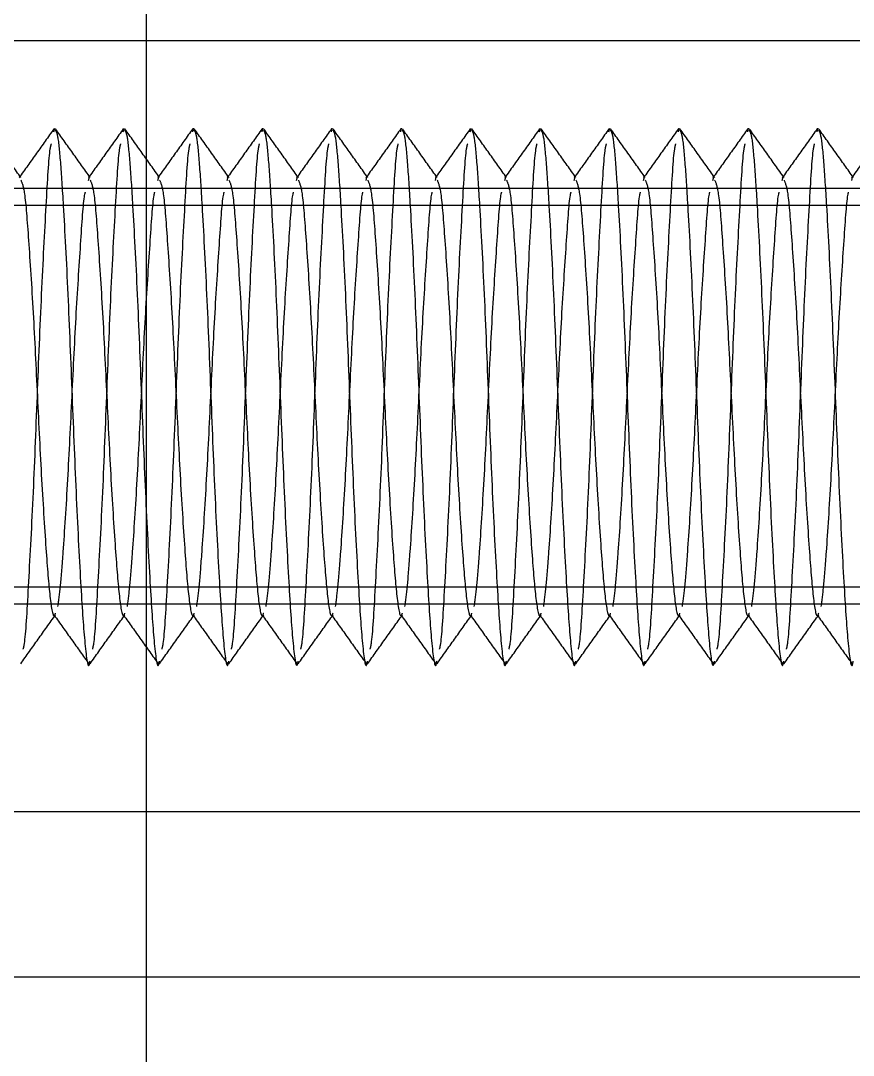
# Model space of a CAD drawing. Header units: metres. Extents: x 0 to 21025, y 0 to 14850.
# Drawn here: x 2161.89 to 2185.89, y 9340.24 to 9370.08 of the extents above; entities that cross this region are included whole.
import ezdxf

# ---------------------------------------------------------------- set-up
doc = ezdxf.new("R2010")
doc.units = ezdxf.units.M
doc.header["$LTSCALE"] = 25
doc.linetypes.add('HIDDEN2', pattern=[4.7625, 3.175, -1.5875])
for name, color, linetype in [('SL1', 8, 'Continuous'), ('SL4', 4, 'Continuous'), ('ST1', 7, 'HIDDEN2')]:
    doc.layers.add(name, color=color, linetype=linetype)

msp = doc.modelspace()

# ---------------------------------------------------------------- linework, layer by layer
at = {"layer": 'SL1'}
msp.add_line((2165.517, 9261.149), (2165.517, 9374.249), dxfattribs=at)
at = {"layer": 'SL4'}
for p, q in [((2248.996, 9369.491), (1957.238, 9369.491)), ((2215.199, 9347.261), (1988.496, 9347.261)), ((2248.996, 9342.499), (1957.238, 9342.499))]:
    msp.add_line(p, q, dxfattribs=at)
at = {"layer": 'ST1'}
for p, q in [((2251.996, 9369.491), (1957.238, 9369.491)), ((2162.847, 9366.869), (2162.87, 9366.976)), ((2164.847, 9366.869), (2164.87, 9366.976)), ((2166.847, 9366.869), (2166.87, 9366.976)), ((2168.847, 9366.869), (2168.87, 9366.976)), ((2170.847, 9366.869), (2170.87, 9366.976)), ((2172.847, 9366.869), (2172.87, 9366.976)), ((2174.847, 9366.869), (2174.87, 9366.976)), ((2176.847, 9366.869), (2176.87, 9366.976)), ((2178.847, 9366.869), (2178.87, 9366.976)), ((2180.847, 9366.869), (2180.87, 9366.976)), ((2182.847, 9366.869), (2182.87, 9366.976)), ((2184.847, 9366.869), (2184.87, 9366.976)), ((2163.844, 9365.468), (2163.87, 9365.57)), ((2165.844, 9365.468), (2165.87, 9365.57)), ((2167.844, 9365.468), (2167.87, 9365.57)), ((2169.844, 9365.468), (2169.87, 9365.57)), ((2171.844, 9365.468), (2171.87, 9365.57)), ((2173.844, 9365.468), (2173.87, 9365.57)), ((2175.844, 9365.468), (2175.87, 9365.57)), ((2177.844, 9365.468), (2177.87, 9365.57)), ((2179.844, 9365.468), (2179.87, 9365.57)), ((2181.844, 9365.468), (2181.87, 9365.57)), ((2183.844, 9365.468), (2183.87, 9365.57)), ((2185.844, 9365.468), (2185.87, 9365.57)), ((1992.496, 9365.249), (2211.496, 9365.249)), ((2211.496, 9364.749), (1992.496, 9364.749)), ((1992.496, 9353.749), (2211.496, 9353.749)), ((2211.496, 9353.249), (1992.496, 9353.249)), ((2251.996, 9347.261), (1951.996, 9347.261))]:
    msp.add_line(p, q, dxfattribs=at)
for points, knots in [([(2161.895, 9365.553), (2161.728, 9365.787), (2161.393, 9366.256), (2161.059, 9366.726), (2160.891, 9366.96)], [0, 0, 0, 0, 0.499958, 1, 1, 1, 1]), ([(2162.847, 9366.957), (2162.68, 9366.722), (2162.345, 9366.252), (2162.01, 9365.783), (2161.842, 9365.548)], [0, 0, 0, 0, 0.5000892, 1, 1, 1, 1]), ([(2163.895, 9365.553), (2163.728, 9365.787), (2163.393, 9366.256), (2163.059, 9366.726), (2162.891, 9366.96)], [0, 0, 0, 0, 0.499958, 1, 1, 1, 1]), ([(2162.891, 9366.917), (2162.911, 9366.883), (2162.96, 9366.794), (2163.033, 9366.066), (2163.127, 9364.612), (2163.25, 9362.285), (2163.37, 9359.248), (2163.491, 9356.215), (2163.627, 9353.627), (2163.739, 9351.994), (2163.834, 9351.321), (2163.883, 9351.578), (2163.89, 9351.612)], [0, 0, 0, 0, 0.055573, 0.142553, 0.229074, 0.356478, 0.480628, 0.604778, 0.732181, 0.854555, 0.980855, 1, 1, 1, 1]), ([(2164.847, 9366.957), (2164.68, 9366.722), (2164.345, 9366.252), (2164.01, 9365.783), (2163.842, 9365.548)], [0, 0, 0, 0, 0.500089, 1, 1, 1, 1]), ([(2165.895, 9365.553), (2165.728, 9365.787), (2165.393, 9366.256), (2165.059, 9366.726), (2164.891, 9366.96)], [0, 0, 0, 0, 0.499958, 1, 1, 1, 1]), ([(2164.891, 9366.917), (2164.911, 9366.883), (2164.96, 9366.794), (2165.033, 9366.066), (2165.127, 9364.612), (2165.25, 9362.285), (2165.37, 9359.248), (2165.491, 9356.215), (2165.627, 9353.627), (2165.739, 9351.994), (2165.834, 9351.321), (2165.883, 9351.578), (2165.89, 9351.612)], [0, 0, 0, 0, 0.055573, 0.142553, 0.229074, 0.356478, 0.480628, 0.604778, 0.732181, 0.854555, 0.980855, 1, 1, 1, 1]), ([(2166.847, 9366.957), (2166.68, 9366.722), (2166.345, 9366.252), (2166.01, 9365.783), (2165.842, 9365.548)], [0, 0, 0, 0, 0.500089, 1, 1, 1, 1]), ([(2167.895, 9365.553), (2167.728, 9365.787), (2167.393, 9366.256), (2167.059, 9366.726), (2166.891, 9366.96)], [0, 0, 0, 0, 0.4999583, 1, 1, 1, 1]), ([(2166.891, 9366.917), (2166.911, 9366.883), (2166.96, 9366.794), (2167.033, 9366.066), (2167.127, 9364.612), (2167.25, 9362.285), (2167.37, 9359.248), (2167.491, 9356.215), (2167.627, 9353.627), (2167.739, 9351.994), (2167.834, 9351.321), (2167.883, 9351.578), (2167.89, 9351.612)], [0, 0, 0, 0, 0.055573, 0.142553, 0.229074, 0.356478, 0.480628, 0.604778, 0.732181, 0.854555, 0.980855, 1, 1, 1, 1]), ([(2168.847, 9366.957), (2168.68, 9366.722), (2168.345, 9366.252), (2168.01, 9365.783), (2167.842, 9365.548)], [0, 0, 0, 0, 0.500089, 1, 1, 1, 1]), ([(2169.895, 9365.553), (2169.728, 9365.787), (2169.393, 9366.256), (2169.059, 9366.726), (2168.891, 9366.96)], [0, 0, 0, 0, 0.499958, 1, 1, 1, 1]), ([(2168.891, 9366.917), (2168.911, 9366.883), (2168.96, 9366.794), (2169.033, 9366.066), (2169.127, 9364.612), (2169.25, 9362.285), (2169.37, 9359.248), (2169.491, 9356.215), (2169.627, 9353.627), (2169.739, 9351.994), (2169.834, 9351.321), (2169.883, 9351.578), (2169.89, 9351.612)], [0, 0, 0, 0, 0.0555734, 0.1425526, 0.2290743, 0.3564777, 0.4806278, 0.604778, 0.7321813, 0.8545546, 0.980855, 1, 1, 1, 1]), ([(2170.847, 9366.957), (2170.68, 9366.722), (2170.345, 9366.252), (2170.01, 9365.783), (2169.842, 9365.548)], [0, 0, 0, 0, 0.500089, 1, 1, 1, 1]), ([(2171.895, 9365.553), (2171.728, 9365.787), (2171.393, 9366.256), (2171.059, 9366.726), (2170.891, 9366.96)], [0, 0, 0, 0, 0.4999583, 1, 1, 1, 1]), ([(2170.891, 9366.917), (2170.911, 9366.883), (2170.96, 9366.794), (2171.033, 9366.066), (2171.127, 9364.612), (2171.25, 9362.285), (2171.37, 9359.248), (2171.491, 9356.215), (2171.627, 9353.627), (2171.739, 9351.994), (2171.834, 9351.321), (2171.883, 9351.578), (2171.89, 9351.612)], [0, 0, 0, 0, 0.055573, 0.142553, 0.229074, 0.356478, 0.480628, 0.604778, 0.732181, 0.854555, 0.980855, 1, 1, 1, 1]), ([(2172.847, 9366.957), (2172.68, 9366.722), (2172.345, 9366.252), (2172.01, 9365.783), (2171.842, 9365.548)], [0, 0, 0, 0, 0.5000892, 1, 1, 1, 1]), ([(2173.895, 9365.553), (2173.728, 9365.787), (2173.393, 9366.256), (2173.059, 9366.726), (2172.891, 9366.96)], [0, 0, 0, 0, 0.4999583, 1, 1, 1, 1]), ([(2172.891, 9366.917), (2172.911, 9366.883), (2172.96, 9366.794), (2173.033, 9366.066), (2173.127, 9364.612), (2173.25, 9362.285), (2173.37, 9359.248), (2173.491, 9356.215), (2173.627, 9353.627), (2173.739, 9351.994), (2173.834, 9351.321), (2173.883, 9351.578), (2173.89, 9351.612)], [0, 0, 0, 0, 0.055573, 0.142553, 0.229074, 0.356478, 0.480628, 0.604778, 0.732181, 0.854555, 0.980855, 1, 1, 1, 1]), ([(2174.847, 9366.957), (2174.68, 9366.722), (2174.345, 9366.252), (2174.01, 9365.783), (2173.842, 9365.548)], [0, 0, 0, 0, 0.5000892, 1, 1, 1, 1]), ([(2175.895, 9365.553), (2175.728, 9365.787), (2175.393, 9366.256), (2175.059, 9366.726), (2174.891, 9366.96)], [0, 0, 0, 0, 0.499958, 1, 1, 1, 1]), ([(2174.891, 9366.917), (2174.911, 9366.883), (2174.96, 9366.794), (2175.033, 9366.066), (2175.127, 9364.612), (2175.25, 9362.285), (2175.37, 9359.248), (2175.491, 9356.215), (2175.627, 9353.627), (2175.739, 9351.994), (2175.834, 9351.321), (2175.883, 9351.578), (2175.89, 9351.612)], [0, 0, 0, 0, 0.0555734, 0.1425526, 0.2290743, 0.3564777, 0.4806278, 0.604778, 0.7321813, 0.8545546, 0.980855, 1, 1, 1, 1]), ([(2176.847, 9366.957), (2176.68, 9366.722), (2176.345, 9366.252), (2176.01, 9365.783), (2175.842, 9365.548)], [0, 0, 0, 0, 0.500089, 1, 1, 1, 1]), ([(2177.895, 9365.553), (2177.728, 9365.787), (2177.393, 9366.256), (2177.059, 9366.726), (2176.891, 9366.96)], [0, 0, 0, 0, 0.499958, 1, 1, 1, 1]), ([(2176.891, 9366.917), (2176.911, 9366.883), (2176.96, 9366.794), (2177.033, 9366.066), (2177.127, 9364.612), (2177.25, 9362.285), (2177.37, 9359.248), (2177.491, 9356.215), (2177.627, 9353.627), (2177.739, 9351.994), (2177.834, 9351.321), (2177.883, 9351.578), (2177.89, 9351.612)], [0, 0, 0, 0, 0.055573, 0.142553, 0.229074, 0.356478, 0.480628, 0.604778, 0.732181, 0.854555, 0.980855, 1, 1, 1, 1]), ([(2178.847, 9366.957), (2178.68, 9366.722), (2178.345, 9366.252), (2178.01, 9365.783), (2177.842, 9365.548)], [0, 0, 0, 0, 0.500089, 1, 1, 1, 1]), ([(2179.895, 9365.553), (2179.728, 9365.787), (2179.393, 9366.256), (2179.059, 9366.726), (2178.891, 9366.96)], [0, 0, 0, 0, 0.499958, 1, 1, 1, 1]), ([(2178.891, 9366.917), (2178.911, 9366.883), (2178.96, 9366.794), (2179.033, 9366.066), (2179.127, 9364.612), (2179.25, 9362.285), (2179.37, 9359.248), (2179.491, 9356.215), (2179.627, 9353.627), (2179.739, 9351.994), (2179.834, 9351.321), (2179.883, 9351.578), (2179.89, 9351.612)], [0, 0, 0, 0, 0.055573, 0.142553, 0.229074, 0.356478, 0.480628, 0.604778, 0.732181, 0.854555, 0.980855, 1, 1, 1, 1]), ([(2180.847, 9366.957), (2180.68, 9366.722), (2180.345, 9366.252), (2180.01, 9365.783), (2179.842, 9365.548)], [0, 0, 0, 0, 0.5000892, 1, 1, 1, 1]), ([(2181.895, 9365.553), (2181.728, 9365.787), (2181.393, 9366.256), (2181.059, 9366.726), (2180.891, 9366.96)], [0, 0, 0, 0, 0.4999583, 1, 1, 1, 1]), ([(2180.891, 9366.917), (2180.911, 9366.883), (2180.96, 9366.794), (2181.033, 9366.066), (2181.127, 9364.612), (2181.25, 9362.285), (2181.37, 9359.248), (2181.491, 9356.215), (2181.627, 9353.627), (2181.739, 9351.994), (2181.834, 9351.321), (2181.883, 9351.578), (2181.89, 9351.612)], [0, 0, 0, 0, 0.055573, 0.142553, 0.229074, 0.356478, 0.480628, 0.604778, 0.732181, 0.854555, 0.980855, 1, 1, 1, 1]), ([(2182.847, 9366.957), (2182.68, 9366.722), (2182.345, 9366.252), (2182.01, 9365.783), (2181.842, 9365.548)], [0, 0, 0, 0, 0.500089, 1, 1, 1, 1]), ([(2183.895, 9365.553), (2183.728, 9365.787), (2183.393, 9366.256), (2183.059, 9366.726), (2182.891, 9366.96)], [0, 0, 0, 0, 0.4999583, 1, 1, 1, 1]), ([(2182.891, 9366.917), (2182.911, 9366.883), (2182.96, 9366.794), (2183.033, 9366.066), (2183.127, 9364.612), (2183.25, 9362.285), (2183.37, 9359.248), (2183.491, 9356.215), (2183.627, 9353.627), (2183.739, 9351.994), (2183.834, 9351.321), (2183.883, 9351.578), (2183.89, 9351.612)], [0, 0, 0, 0, 0.055573, 0.142553, 0.229074, 0.356478, 0.480628, 0.604778, 0.732181, 0.854555, 0.980855, 1, 1, 1, 1]), ([(2184.847, 9366.957), (2184.68, 9366.722), (2184.345, 9366.252), (2184.01, 9365.783), (2183.842, 9365.548)], [0, 0, 0, 0, 0.500089, 1, 1, 1, 1]), ([(2185.895, 9365.553), (2185.728, 9365.787), (2185.393, 9366.256), (2185.059, 9366.726), (2184.891, 9366.96)], [0, 0, 0, 0, 0.4999583, 1, 1, 1, 1]), ([(2184.891, 9366.917), (2184.911, 9366.883), (2184.96, 9366.794), (2185.033, 9366.066), (2185.127, 9364.612), (2185.25, 9362.285), (2185.37, 9359.248), (2185.491, 9356.215), (2185.627, 9353.627), (2185.739, 9351.994), (2185.834, 9351.321), (2185.883, 9351.578), (2185.89, 9351.612)], [0, 0, 0, 0, 0.0555734, 0.1425526, 0.2290743, 0.3564777, 0.4806278, 0.604778, 0.7321813, 0.8545546, 0.980855, 1, 1, 1, 1]), ([(2186.847, 9366.957), (2186.68, 9366.722), (2186.345, 9366.252), (2186.01, 9365.783), (2185.842, 9365.548)], [0, 0, 0, 0, 0.500089, 1, 1, 1, 1]), ([(2161.963, 9351.954), (2161.975, 9352), (2162.029, 9352.202), (2162.113, 9353.702), (2162.25, 9356.197), (2162.37, 9359.248), (2162.491, 9362.301), (2162.628, 9364.793), (2162.71, 9366.283), (2162.763, 9366.485), (2162.774, 9366.527)], [0, 0, 0, 0, 0.043096, 0.193298, 0.349673, 0.502056, 0.654439, 0.810815, 0.961016, 1, 1, 1, 1]), ([(2163.963, 9351.954), (2163.975, 9352), (2164.029, 9352.202), (2164.113, 9353.702), (2164.25, 9356.197), (2164.37, 9359.248), (2164.491, 9362.301), (2164.628, 9364.793), (2164.71, 9366.283), (2164.763, 9366.485), (2164.774, 9366.527)], [0, 0, 0, 0, 0.043096, 0.193298, 0.349673, 0.502056, 0.654439, 0.810815, 0.961016, 1, 1, 1, 1]), ([(2165.963, 9351.954), (2165.975, 9352), (2166.029, 9352.202), (2166.113, 9353.702), (2166.25, 9356.197), (2166.37, 9359.248), (2166.491, 9362.301), (2166.628, 9364.793), (2166.71, 9366.283), (2166.763, 9366.485), (2166.774, 9366.527)], [0, 0, 0, 0, 0.043096, 0.193298, 0.349673, 0.502056, 0.654439, 0.810815, 0.961016, 1, 1, 1, 1]), ([(2167.963, 9351.954), (2167.975, 9352), (2168.029, 9352.202), (2168.113, 9353.702), (2168.25, 9356.197), (2168.37, 9359.248), (2168.491, 9362.301), (2168.628, 9364.793), (2168.71, 9366.283), (2168.763, 9366.485), (2168.774, 9366.527)], [0, 0, 0, 0, 0.043096, 0.193298, 0.349673, 0.502056, 0.654439, 0.810815, 0.961016, 1, 1, 1, 1]), ([(2169.963, 9351.954), (2169.975, 9352), (2170.029, 9352.202), (2170.113, 9353.702), (2170.25, 9356.197), (2170.37, 9359.248), (2170.491, 9362.301), (2170.628, 9364.793), (2170.71, 9366.283), (2170.763, 9366.485), (2170.774, 9366.527)], [0, 0, 0, 0, 0.043096, 0.193298, 0.349673, 0.502056, 0.654439, 0.810815, 0.961016, 1, 1, 1, 1]), ([(2171.963, 9351.954), (2171.975, 9352), (2172.029, 9352.202), (2172.113, 9353.702), (2172.25, 9356.197), (2172.37, 9359.248), (2172.491, 9362.301), (2172.628, 9364.793), (2172.71, 9366.283), (2172.763, 9366.485), (2172.774, 9366.527)], [0, 0, 0, 0, 0.043096, 0.193298, 0.349673, 0.502056, 0.654439, 0.810815, 0.961016, 1, 1, 1, 1]), ([(2173.963, 9351.954), (2173.975, 9352), (2174.029, 9352.202), (2174.113, 9353.702), (2174.25, 9356.197), (2174.37, 9359.248), (2174.491, 9362.301), (2174.628, 9364.793), (2174.71, 9366.283), (2174.763, 9366.485), (2174.774, 9366.527)], [0, 0, 0, 0, 0.043096, 0.193298, 0.349673, 0.502056, 0.654439, 0.810815, 0.961016, 1, 1, 1, 1]), ([(2175.963, 9351.954), (2175.975, 9352), (2176.029, 9352.202), (2176.113, 9353.702), (2176.25, 9356.197), (2176.37, 9359.248), (2176.491, 9362.301), (2176.628, 9364.793), (2176.71, 9366.283), (2176.763, 9366.485), (2176.774, 9366.527)], [0, 0, 0, 0, 0.043096, 0.193298, 0.349673, 0.502056, 0.654439, 0.810815, 0.961016, 1, 1, 1, 1]), ([(2177.963, 9351.954), (2177.975, 9352), (2178.029, 9352.202), (2178.113, 9353.702), (2178.25, 9356.197), (2178.37, 9359.248), (2178.491, 9362.301), (2178.628, 9364.793), (2178.71, 9366.283), (2178.763, 9366.485), (2178.774, 9366.527)], [0, 0, 0, 0, 0.043096, 0.193298, 0.349673, 0.502056, 0.654439, 0.810815, 0.961016, 1, 1, 1, 1]), ([(2179.963, 9351.954), (2179.975, 9352), (2180.029, 9352.202), (2180.113, 9353.702), (2180.25, 9356.197), (2180.37, 9359.248), (2180.491, 9362.301), (2180.628, 9364.793), (2180.71, 9366.283), (2180.763, 9366.485), (2180.774, 9366.527)], [0, 0, 0, 0, 0.0430959, 0.1932977, 0.3496734, 0.5020562, 0.6544389, 0.8108146, 0.9610164, 1, 1, 1, 1]), ([(2181.963, 9351.954), (2181.975, 9352), (2182.029, 9352.202), (2182.113, 9353.702), (2182.25, 9356.197), (2182.37, 9359.248), (2182.491, 9362.301), (2182.628, 9364.793), (2182.71, 9366.283), (2182.763, 9366.485), (2182.774, 9366.527)], [0, 0, 0, 0, 0.043096, 0.193298, 0.349673, 0.502056, 0.654439, 0.810815, 0.961016, 1, 1, 1, 1]), ([(2183.963, 9351.954), (2183.975, 9352), (2184.029, 9352.202), (2184.113, 9353.702), (2184.25, 9356.197), (2184.37, 9359.248), (2184.491, 9362.301), (2184.628, 9364.793), (2184.71, 9366.283), (2184.763, 9366.485), (2184.774, 9366.527)], [0, 0, 0, 0, 0.0430959, 0.1932977, 0.3496734, 0.5020562, 0.6544389, 0.8108146, 0.9610164, 1, 1, 1, 1]), ([(2161.893, 9365.481), (2161.929, 9365.397), (2162.008, 9365.213), (2162.113, 9363.814), (2162.25, 9361.739), (2162.37, 9359.247), (2162.491, 9356.766), (2162.627, 9354.655), (2162.739, 9353.295), (2162.835, 9352.804), (2162.886, 9352.967), (2162.894, 9352.993)], [0, 0, 0, 0, 0.103426, 0.225711, 0.353032, 0.477096, 0.60116, 0.728481, 0.850766, 0.976983, 1, 1, 1, 1]), ([(2163.893, 9365.481), (2163.929, 9365.397), (2164.008, 9365.213), (2164.113, 9363.814), (2164.25, 9361.739), (2164.37, 9359.247), (2164.491, 9356.766), (2164.627, 9354.655), (2164.739, 9353.295), (2164.835, 9352.804), (2164.886, 9352.967), (2164.894, 9352.993)], [0, 0, 0, 0, 0.103426, 0.225711, 0.353032, 0.477096, 0.60116, 0.728481, 0.850766, 0.976983, 1, 1, 1, 1]), ([(2165.893, 9365.481), (2165.929, 9365.397), (2166.008, 9365.213), (2166.113, 9363.814), (2166.25, 9361.739), (2166.37, 9359.247), (2166.491, 9356.766), (2166.627, 9354.655), (2166.739, 9353.295), (2166.835, 9352.804), (2166.886, 9352.967), (2166.894, 9352.993)], [0, 0, 0, 0, 0.103426, 0.225711, 0.353032, 0.477096, 0.60116, 0.728481, 0.850766, 0.976983, 1, 1, 1, 1]), ([(2167.893, 9365.481), (2167.929, 9365.397), (2168.008, 9365.213), (2168.113, 9363.814), (2168.25, 9361.739), (2168.37, 9359.247), (2168.491, 9356.766), (2168.627, 9354.655), (2168.739, 9353.295), (2168.835, 9352.804), (2168.886, 9352.967), (2168.894, 9352.993)], [0, 0, 0, 0, 0.103426, 0.225711, 0.353032, 0.477096, 0.60116, 0.728481, 0.850766, 0.976983, 1, 1, 1, 1]), ([(2169.893, 9365.481), (2169.929, 9365.397), (2170.008, 9365.213), (2170.113, 9363.814), (2170.25, 9361.739), (2170.37, 9359.247), (2170.491, 9356.766), (2170.627, 9354.655), (2170.739, 9353.295), (2170.835, 9352.804), (2170.886, 9352.967), (2170.894, 9352.993)], [0, 0, 0, 0, 0.103426, 0.225711, 0.353032, 0.477096, 0.60116, 0.728481, 0.850766, 0.976983, 1, 1, 1, 1]), ([(2171.893, 9365.481), (2171.929, 9365.397), (2172.008, 9365.213), (2172.113, 9363.814), (2172.25, 9361.739), (2172.37, 9359.247), (2172.491, 9356.766), (2172.627, 9354.655), (2172.739, 9353.295), (2172.835, 9352.804), (2172.886, 9352.967), (2172.894, 9352.993)], [0, 0, 0, 0, 0.103426, 0.225711, 0.353032, 0.477096, 0.60116, 0.728481, 0.850766, 0.976983, 1, 1, 1, 1]), ([(2173.893, 9365.481), (2173.929, 9365.397), (2174.008, 9365.213), (2174.113, 9363.814), (2174.25, 9361.739), (2174.37, 9359.247), (2174.491, 9356.766), (2174.627, 9354.655), (2174.739, 9353.295), (2174.835, 9352.804), (2174.886, 9352.967), (2174.894, 9352.993)], [0, 0, 0, 0, 0.1034259, 0.2257113, 0.3530321, 0.4770962, 0.6011602, 0.728481, 0.8507664, 0.976983, 1, 1, 1, 1]), ([(2175.893, 9365.481), (2175.929, 9365.397), (2176.008, 9365.213), (2176.113, 9363.814), (2176.25, 9361.739), (2176.37, 9359.247), (2176.491, 9356.766), (2176.627, 9354.655), (2176.739, 9353.295), (2176.835, 9352.804), (2176.886, 9352.967), (2176.894, 9352.993)], [0, 0, 0, 0, 0.1034259, 0.2257113, 0.3530321, 0.4770962, 0.6011602, 0.728481, 0.8507664, 0.976983, 1, 1, 1, 1]), ([(2177.893, 9365.481), (2177.929, 9365.397), (2178.008, 9365.213), (2178.113, 9363.814), (2178.25, 9361.739), (2178.37, 9359.247), (2178.491, 9356.766), (2178.627, 9354.655), (2178.739, 9353.295), (2178.835, 9352.804), (2178.886, 9352.967), (2178.894, 9352.993)], [0, 0, 0, 0, 0.103426, 0.225711, 0.353032, 0.477096, 0.60116, 0.728481, 0.850766, 0.976983, 1, 1, 1, 1]), ([(2179.893, 9365.481), (2179.929, 9365.397), (2180.008, 9365.213), (2180.113, 9363.814), (2180.25, 9361.739), (2180.37, 9359.247), (2180.491, 9356.766), (2180.627, 9354.655), (2180.739, 9353.295), (2180.835, 9352.804), (2180.886, 9352.967), (2180.894, 9352.993)], [0, 0, 0, 0, 0.103426, 0.225711, 0.353032, 0.477096, 0.60116, 0.728481, 0.850766, 0.976983, 1, 1, 1, 1]), ([(2181.893, 9365.481), (2181.929, 9365.397), (2182.008, 9365.213), (2182.113, 9363.814), (2182.25, 9361.739), (2182.37, 9359.247), (2182.491, 9356.766), (2182.627, 9354.655), (2182.739, 9353.295), (2182.835, 9352.804), (2182.886, 9352.967), (2182.894, 9352.993)], [0, 0, 0, 0, 0.103426, 0.225711, 0.353032, 0.477096, 0.60116, 0.728481, 0.850766, 0.976983, 1, 1, 1, 1]), ([(2183.893, 9365.481), (2183.929, 9365.397), (2184.008, 9365.213), (2184.113, 9363.814), (2184.25, 9361.739), (2184.37, 9359.247), (2184.491, 9356.766), (2184.627, 9354.655), (2184.739, 9353.295), (2184.835, 9352.804), (2184.886, 9352.967), (2184.894, 9352.993)], [0, 0, 0, 0, 0.103426, 0.225711, 0.353032, 0.477096, 0.60116, 0.728481, 0.850766, 0.976983, 1, 1, 1, 1]), ([(2162.965, 9353.189), (2162.99, 9353.371), (2163.04, 9353.738), (2163.13, 9354.915), (2163.25, 9356.763), (2163.37, 9359.245), (2163.491, 9361.75), (2163.628, 9363.77), (2163.704, 9364.953), (2163.75, 9365.114), (2163.755, 9365.13)], [0, 0, 0, 0, 0.098651, 0.197725, 0.357803, 0.513786, 0.669769, 0.829847, 0.983594, 1, 1, 1, 1]), ([(2164.965, 9353.189), (2164.99, 9353.371), (2165.04, 9353.738), (2165.13, 9354.915), (2165.25, 9356.763), (2165.37, 9359.245), (2165.491, 9361.75), (2165.628, 9363.77), (2165.704, 9364.953), (2165.75, 9365.114), (2165.755, 9365.13)], [0, 0, 0, 0, 0.098651, 0.197725, 0.357803, 0.513786, 0.669769, 0.829847, 0.983594, 1, 1, 1, 1]), ([(2166.965, 9353.189), (2166.99, 9353.371), (2167.04, 9353.738), (2167.13, 9354.915), (2167.25, 9356.763), (2167.37, 9359.245), (2167.491, 9361.75), (2167.628, 9363.77), (2167.704, 9364.953), (2167.75, 9365.114), (2167.755, 9365.13)], [0, 0, 0, 0, 0.098651, 0.197725, 0.357803, 0.513786, 0.669769, 0.829847, 0.983594, 1, 1, 1, 1]), ([(2168.965, 9353.189), (2168.99, 9353.371), (2169.04, 9353.738), (2169.13, 9354.915), (2169.25, 9356.763), (2169.37, 9359.245), (2169.491, 9361.75), (2169.628, 9363.77), (2169.704, 9364.953), (2169.75, 9365.114), (2169.755, 9365.13)], [0, 0, 0, 0, 0.098651, 0.197725, 0.357803, 0.513786, 0.669769, 0.829847, 0.983594, 1, 1, 1, 1]), ([(2170.965, 9353.189), (2170.99, 9353.371), (2171.04, 9353.738), (2171.13, 9354.915), (2171.25, 9356.763), (2171.37, 9359.245), (2171.491, 9361.75), (2171.628, 9363.77), (2171.704, 9364.953), (2171.75, 9365.114), (2171.755, 9365.13)], [0, 0, 0, 0, 0.098651, 0.197725, 0.357803, 0.513786, 0.669769, 0.829847, 0.983594, 1, 1, 1, 1]), ([(2172.965, 9353.189), (2172.99, 9353.371), (2173.04, 9353.738), (2173.13, 9354.915), (2173.25, 9356.763), (2173.37, 9359.245), (2173.491, 9361.75), (2173.628, 9363.77), (2173.704, 9364.953), (2173.75, 9365.114), (2173.755, 9365.13)], [0, 0, 0, 0, 0.098651, 0.197725, 0.357803, 0.513786, 0.669769, 0.829847, 0.983594, 1, 1, 1, 1]), ([(2174.965, 9353.189), (2174.99, 9353.371), (2175.04, 9353.738), (2175.13, 9354.915), (2175.25, 9356.763), (2175.37, 9359.245), (2175.491, 9361.75), (2175.628, 9363.77), (2175.704, 9364.953), (2175.75, 9365.114), (2175.755, 9365.13)], [0, 0, 0, 0, 0.098651, 0.197725, 0.357803, 0.513786, 0.669769, 0.829847, 0.983594, 1, 1, 1, 1]), ([(2176.965, 9353.189), (2176.99, 9353.371), (2177.04, 9353.738), (2177.13, 9354.915), (2177.25, 9356.763), (2177.37, 9359.245), (2177.491, 9361.75), (2177.628, 9363.77), (2177.704, 9364.953), (2177.75, 9365.114), (2177.755, 9365.13)], [0, 0, 0, 0, 0.098651, 0.197725, 0.357803, 0.513786, 0.669769, 0.829847, 0.983594, 1, 1, 1, 1]), ([(2178.965, 9353.189), (2178.99, 9353.371), (2179.04, 9353.738), (2179.13, 9354.915), (2179.25, 9356.763), (2179.37, 9359.245), (2179.491, 9361.75), (2179.628, 9363.77), (2179.704, 9364.953), (2179.75, 9365.114), (2179.755, 9365.13)], [0, 0, 0, 0, 0.098651, 0.197725, 0.357803, 0.513786, 0.669769, 0.829847, 0.983594, 1, 1, 1, 1]), ([(2180.965, 9353.189), (2180.99, 9353.371), (2181.04, 9353.738), (2181.13, 9354.915), (2181.25, 9356.763), (2181.37, 9359.245), (2181.491, 9361.75), (2181.628, 9363.77), (2181.704, 9364.953), (2181.75, 9365.114), (2181.755, 9365.13)], [0, 0, 0, 0, 0.098651, 0.197725, 0.357803, 0.513786, 0.669769, 0.829847, 0.983594, 1, 1, 1, 1]), ([(2182.965, 9353.189), (2182.99, 9353.371), (2183.04, 9353.738), (2183.13, 9354.915), (2183.25, 9356.763), (2183.37, 9359.245), (2183.491, 9361.75), (2183.628, 9363.77), (2183.704, 9364.953), (2183.75, 9365.114), (2183.755, 9365.13)], [0, 0, 0, 0, 0.098651, 0.197725, 0.357803, 0.513786, 0.669769, 0.829847, 0.983594, 1, 1, 1, 1]), ([(2184.965, 9353.189), (2184.99, 9353.371), (2185.04, 9353.738), (2185.13, 9354.915), (2185.25, 9356.763), (2185.37, 9359.245), (2185.491, 9361.75), (2185.628, 9363.77), (2185.704, 9364.953), (2185.75, 9365.114), (2185.755, 9365.13)], [0, 0, 0, 0, 0.098651, 0.197725, 0.357803, 0.513786, 0.669769, 0.829847, 0.983594, 1, 1, 1, 1]), ([(2161.89, 9351.535), (2162.057, 9351.77), (2162.392, 9352.24), (2162.727, 9352.71), (2162.895, 9352.944)], [0, 0, 0, 0, 0.500092, 1, 1, 1, 1]), ([(2162.855, 9352.934), (2163.022, 9352.699), (2163.357, 9352.23), (2163.691, 9351.761), (2163.858, 9351.526)], [0, 0, 0, 0, 0.499967, 1, 1, 1, 1]), ([(2163.89, 9351.535), (2164.057, 9351.77), (2164.392, 9352.24), (2164.727, 9352.71), (2164.895, 9352.944)], [0, 0, 0, 0, 0.5000921, 1, 1, 1, 1]), ([(2164.855, 9352.934), (2165.022, 9352.699), (2165.357, 9352.23), (2165.691, 9351.761), (2165.858, 9351.526)], [0, 0, 0, 0, 0.499967, 1, 1, 1, 1]), ([(2165.89, 9351.535), (2166.057, 9351.77), (2166.392, 9352.24), (2166.727, 9352.71), (2166.895, 9352.944)], [0, 0, 0, 0, 0.500092, 1, 1, 1, 1]), ([(2166.855, 9352.934), (2167.022, 9352.699), (2167.357, 9352.23), (2167.691, 9351.761), (2167.858, 9351.526)], [0, 0, 0, 0, 0.4999673, 1, 1, 1, 1]), ([(2167.89, 9351.535), (2168.057, 9351.77), (2168.392, 9352.24), (2168.727, 9352.71), (2168.895, 9352.944)], [0, 0, 0, 0, 0.500092, 1, 1, 1, 1]), ([(2168.855, 9352.934), (2169.022, 9352.699), (2169.357, 9352.23), (2169.691, 9351.761), (2169.858, 9351.526)], [0, 0, 0, 0, 0.499967, 1, 1, 1, 1]), ([(2169.89, 9351.535), (2170.057, 9351.77), (2170.392, 9352.24), (2170.727, 9352.71), (2170.895, 9352.944)], [0, 0, 0, 0, 0.5000921, 1, 1, 1, 1]), ([(2170.855, 9352.934), (2171.022, 9352.699), (2171.357, 9352.23), (2171.691, 9351.761), (2171.858, 9351.526)], [0, 0, 0, 0, 0.499967, 1, 1, 1, 1]), ([(2171.89, 9351.535), (2172.057, 9351.77), (2172.392, 9352.24), (2172.727, 9352.71), (2172.895, 9352.944)], [0, 0, 0, 0, 0.500092, 1, 1, 1, 1]), ([(2172.855, 9352.934), (2173.022, 9352.699), (2173.357, 9352.23), (2173.691, 9351.761), (2173.858, 9351.526)], [0, 0, 0, 0, 0.4999673, 1, 1, 1, 1]), ([(2173.89, 9351.535), (2174.057, 9351.77), (2174.392, 9352.24), (2174.727, 9352.71), (2174.895, 9352.944)], [0, 0, 0, 0, 0.500092, 1, 1, 1, 1]), ([(2174.855, 9352.934), (2175.022, 9352.699), (2175.357, 9352.23), (2175.691, 9351.761), (2175.858, 9351.526)], [0, 0, 0, 0, 0.4999673, 1, 1, 1, 1]), ([(2175.89, 9351.535), (2176.057, 9351.77), (2176.392, 9352.24), (2176.727, 9352.71), (2176.895, 9352.944)], [0, 0, 0, 0, 0.5000921, 1, 1, 1, 1]), ([(2176.855, 9352.934), (2177.022, 9352.699), (2177.357, 9352.23), (2177.691, 9351.761), (2177.858, 9351.526)], [0, 0, 0, 0, 0.4999673, 1, 1, 1, 1]), ([(2177.89, 9351.535), (2178.057, 9351.77), (2178.392, 9352.24), (2178.727, 9352.71), (2178.895, 9352.944)], [0, 0, 0, 0, 0.500092, 1, 1, 1, 1]), ([(2178.855, 9352.934), (2179.022, 9352.699), (2179.357, 9352.23), (2179.691, 9351.761), (2179.858, 9351.526)], [0, 0, 0, 0, 0.4999673, 1, 1, 1, 1]), ([(2179.89, 9351.535), (2180.057, 9351.77), (2180.392, 9352.24), (2180.727, 9352.71), (2180.895, 9352.944)], [0, 0, 0, 0, 0.500092, 1, 1, 1, 1]), ([(2180.855, 9352.934), (2181.022, 9352.699), (2181.357, 9352.23), (2181.691, 9351.761), (2181.858, 9351.526)], [0, 0, 0, 0, 0.499967, 1, 1, 1, 1]), ([(2181.89, 9351.535), (2182.057, 9351.77), (2182.392, 9352.24), (2182.727, 9352.71), (2182.895, 9352.944)], [0, 0, 0, 0, 0.500092, 1, 1, 1, 1]), ([(2182.855, 9352.934), (2183.022, 9352.699), (2183.357, 9352.23), (2183.691, 9351.761), (2183.858, 9351.526)], [0, 0, 0, 0, 0.499967, 1, 1, 1, 1]), ([(2183.89, 9351.535), (2184.057, 9351.77), (2184.392, 9352.24), (2184.727, 9352.71), (2184.895, 9352.944)], [0, 0, 0, 0, 0.500092, 1, 1, 1, 1]), ([(2184.855, 9352.934), (2185.022, 9352.699), (2185.357, 9352.23), (2185.691, 9351.761), (2185.858, 9351.526)], [0, 0, 0, 0, 0.499967, 1, 1, 1, 1])]:
    msp.add_open_spline(points, degree=3, knots=knots, dxfattribs=at)

doc.saveas('drawing.dxf')
